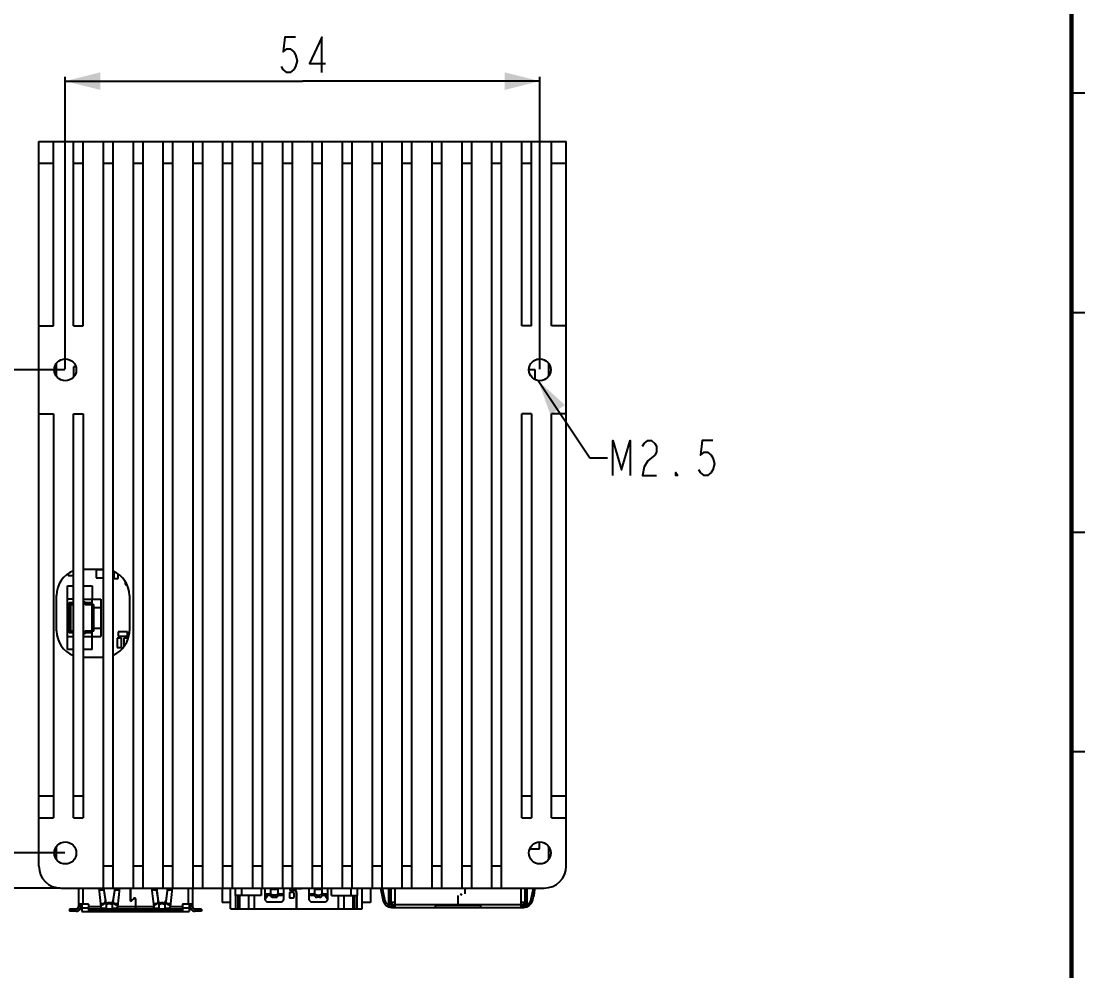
# Model space of a CAD drawing. Header units: millimetres. Extents: x 15 to 418, y 12 to 300.
# Drawn here: x 292.5 to 413.5, y 118.1 to 226.1 of the extents above; entities that cross this region are included whole.
import ezdxf

# ---------------------------------------------------------------- set-up
doc = ezdxf.new("R2010")
doc.units = ezdxf.units.MM
doc.header["$LTSCALE"] = 23.1
doc.layers.get('0').update_dxf_attribs({"linetype": 'CONTINUOUS'})
doc.styles.get("Standard").update_dxf_attribs({"font": 'txt', "width": 0.8})
doc.dimstyles.new('DIMSTYLE_3', dxfattribs={"dimtxt": 4, "dimasz": 4, "dimexe": 0.5, "dimexo": 0.0625, "dimgap": 1, "dimtad": 0, "dimtih": 1, "dimtoh": 1, "dimdsep": 46, "dimtxsty": 'Standard', "dimblk": '_FILLED', "dimblk1": '_FILLED', "dimblk2": '_FILLED', "dimcen": 0.09, "dimadec": 0, "dimazin": 0, "dimtp": 0.01, "dimtm": 0.01, "dimtfac": 1, "dimtofl": 0, "dimtmove": 0, "dimatfit": 3, "dimldrblk": '_FILLED', "dimfxl": 0, "dimtolj": 1, "dimarcsym": 0})
doc.dimstyles.new('DIMSTYLE_4', dxfattribs={"dimtxt": 4, "dimasz": 4, "dimexe": 0.5, "dimexo": 0.0625, "dimgap": 1, "dimtad": 0, "dimtih": 1, "dimtoh": 1, "dimdsep": 46, "dimtxsty": 'Standard', "dimblk": '_FILLED', "dimblk1": '_FILLED', "dimblk2": '_FILLED', "dimcen": 0.09, "dimadec": 0, "dimazin": 0, "dimtp": 0.2, "dimtm": 0.2, "dimtfac": 1, "dimtofl": 0, "dimtmove": 0, "dimatfit": 3, "dimldrblk": '_FILLED', "dimfxl": 0, "dimtolj": 1, "dimarcsym": 0})
doc.dimstyles.get("Standard").update_dxf_attribs({"dimtxt": 4, "dimasz": 4, "dimexe": 0.5, "dimexo": 0.0625, "dimtad": 0, "dimtih": 1, "dimtoh": 1, "dimdsep": 46, "dimtxsty": 'Standard', "dimblk": '_FILLED', "dimblk1": '_FILLED', "dimblk2": '_FILLED', "dimcen": 0.09, "dimadec": 0, "dimazin": 0, "dimtol": 1, "dimtp": 0.01, "dimtm": 0.01, "dimtfac": 1, "dimtofl": 0, "dimtmove": 0, "dimatfit": 3, "dimldrblk": '_FILLED', "dimfxl": 0, "dimtolj": 1, "dimarcsym": 0})

# ---------------------------------------------------------------- blocks, each defined once
blk = doc.blocks.new('_FILLED')
at = {"color": 0, "linetype": 'ByBlock'}
blk.add_solid([(0, 0), (-1, 0.25), (-1, -0.25)], dxfattribs=at)
blk = doc.blocks.new('*D8')
at = {"color": 2, "linetype": 'Continuous', "transparency": 16777216}
for p, q in [((297.43, 186.47), (284.59, 186.47)), ((285.09, 186.47), (285.09, 158.97)), ((285.09, 131.47), (285.09, 158.97)), ((297.43, 131.47), (284.59, 131.47))]:
    blk.add_line(p, q, dxfattribs=at)
at = {"color": 2, "linetype": 'Continuous', "transparency": 16777216, "xscale": 4, "yscale": 4, "zscale": 4}
for p, rotation in [((285.09, 186.47), 90), ((285.09, 131.47), 270)]:
    blk.add_blockref('_FILLED', p, dxfattribs=dict(at, rotation=rotation))
blk = doc.blocks.new('*D9')
at = {"color": 2, "linetype": 'Continuous', "transparency": 16777216}
for p, q in [((297.49, 186.53), (297.49, 219.83)), ((297.49, 219.33), (324.49, 219.33)), ((351.49, 219.33), (324.49, 219.33)), ((351.49, 186.53), (351.49, 219.83))]:
    blk.add_line(p, q, dxfattribs=at)
at = {"color": 2, "linetype": 'Continuous', "transparency": 16777216, "xscale": 4, "yscale": 4, "zscale": 4, "rotation": 180}
blk.add_blockref('_FILLED', (297.49, 219.33), dxfattribs=at)
at = {"color": 2, "linetype": 'Continuous', "transparency": 16777216, "xscale": 4, "yscale": 4, "zscale": 4}
blk.add_blockref('_FILLED', (351.49, 219.33), dxfattribs=at)
blk = doc.blocks.new('*D10')
at = {"color": 2, "linetype": 'Continuous', "transparency": 16777216}
for p, q in [((285.09, 131.47), (285.09, 133.47)), ((285.09, 133.47), (285.09, 129.47)), ((297.43, 131.47), (284.59, 131.47)), ((285.09, 118.12), (285.09, 129.47)), ((296.93, 127.47), (284.59, 127.47)), ((285.09, 127.47), (285.09, 118.12))]:
    blk.add_line(p, q, dxfattribs=at)
at = {"color": 2, "linetype": 'Continuous', "transparency": 16777216, "xscale": 4, "yscale": 4, "zscale": 4}
for p, rotation in [((285.09, 131.47), 270), ((285.09, 127.47), 90)]:
    blk.add_blockref('_FILLED', p, dxfattribs=dict(at, rotation=rotation))

msp = doc.modelspace()

# ---------------------------------------------------------------- linework, layer by layer
at = {"color": 7, "linetype": 'Continuous'}
for p, q in [((412, 218), (413.5, 218)), ((294.491, 129.97), (294.491, 212.47)), ((294.491, 212.47), (354.491, 212.47)), ((296.141, 191.47), (296.141, 212.47)), ((298.441, 191.47), (298.441, 212.47)), ((299.541, 191.47), (299.541, 212.47)), ((301.841, 127.47), (301.841, 212.47)), ((302.941, 127.47), (302.941, 212.47)), ((305.241, 127.47), (305.241, 212.47)), ((306.341, 127.47), (306.341, 212.47)), ((308.641, 127.47), (308.641, 212.47)), ((309.741, 127.47), (309.741, 212.47)), ((312.041, 127.47), (312.041, 212.47)), ((313.141, 127.47), (313.141, 212.47)), ((315.441, 127.47), (315.441, 212.47)), ((316.541, 127.47), (316.541, 212.47)), ((318.841, 127.47), (318.841, 212.47)), ((319.941, 127.47), (319.941, 212.47)), ((322.241, 127.47), (322.241, 212.47)), ((323.341, 127.47), (323.341, 212.47)), ((325.641, 127.47), (325.641, 212.47)), ((326.741, 127.47), (326.741, 212.47)), ((329.041, 127.47), (329.041, 212.47)), ((330.141, 127.47), (330.141, 212.47)), ((332.441, 127.47), (332.441, 212.47)), ((333.541, 127.47), (333.541, 212.47)), ((335.841, 127.47), (335.841, 212.47)), ((336.941, 127.47), (336.941, 212.47)), ((339.241, 127.47), (339.241, 212.47)), ((340.341, 127.47), (340.341, 212.47)), ((342.641, 127.47), (342.641, 212.47)), ((343.741, 127.47), (343.741, 212.47)), ((346.041, 127.47), (346.041, 212.47)), ((347.141, 127.47), (347.141, 212.47)), ((349.441, 191.47), (349.441, 212.47)), ((350.541, 191.47), (350.541, 212.47)), ((352.841, 191.47), (352.841, 212.47)), ((354.491, 129.97), (354.491, 212.47)), ((296.141, 209.97), (294.491, 209.97)), ((299.541, 209.97), (298.441, 209.97)), ((302.941, 209.97), (301.841, 209.97)), ((306.341, 209.97), (305.241, 209.97)), ((309.741, 209.97), (308.641, 209.97)), ((313.141, 209.97), (312.041, 209.97)), ((316.541, 209.97), (315.441, 209.97)), ((319.941, 209.97), (318.841, 209.97)), ((323.341, 209.97), (322.241, 209.97)), ((326.741, 209.97), (325.641, 209.97)), ((330.141, 209.97), (329.041, 209.97)), ((333.541, 209.97), (332.441, 209.97)), ((336.941, 209.97), (335.841, 209.97)), ((340.341, 209.97), (339.241, 209.97)), ((343.741, 209.97), (342.641, 209.97)), ((347.141, 209.97), (346.041, 209.97)), ((350.541, 209.97), (349.441, 209.97)), ((354.491, 209.97), (352.841, 209.97)), ((412, 193), (413.5, 193)), ((294.491, 191.47), (296.141, 191.47)), ((298.441, 191.47), (299.541, 191.47)), ((350.541, 191.47), (349.441, 191.47)), ((354.491, 191.47), (352.841, 191.47)), ((351.132, 187.666), (351.449, 187.666)), ((351.449, 187.666), (351.449, 187.718)), ((296.491, 185.722), (296.491, 187.217)), ((298.442, 186.824), (298.442, 185.659)), ((298.689, 186.824), (298.442, 186.824)), ((350.972, 186.465), (350.241, 186.465)), ((350.972, 185.334), (350.972, 186.465)), ((352.491, 187.217), (352.491, 185.722)), ((294.491, 181.47), (296.141, 181.47)), ((296.141, 181.47), (296.141, 135.47)), ((298.441, 135.47), (298.441, 181.47)), ((298.441, 181.47), (299.541, 181.47)), ((299.541, 181.47), (299.541, 135.47)), ((350.541, 181.47), (349.441, 181.47)), ((349.441, 135.47), (349.441, 181.47)), ((350.541, 181.47), (350.541, 135.47)), ((354.491, 181.47), (352.841, 181.47)), ((352.841, 135.47), (352.841, 181.47)), ((412, 168), (413.5, 168)), ((299.541, 163.77), (301.791, 163.77)), ((299.563, 163.047), (299.563, 163.77)), ((301.011, 163.707), (301.011, 162.793)), ((301.841, 163.707), (301.011, 163.707)), ((303.015, 163.507), (303.015, 162.714)), ((297.836, 163.272), (297.836, 163.047)), ((297.836, 163.047), (298.441, 163.047)), ((299.541, 163.047), (299.563, 163.047)), ((301.011, 162.793), (301.841, 162.793)), ((303.015, 162.714), (303.528, 162.714)), ((303.528, 162.714), (303.528, 163.216)), ((304.313, 162.392), (304.313, 162.031)), ((297.741, 154.62), (297.741, 161.87)), ((297.741, 161.87), (298.441, 161.87)), ((299.541, 161.87), (300.553, 161.87)), ((300.553, 161.87), (300.553, 160.37)), ((304.313, 162.031), (304.512, 162.031)), ((296.491, 156.77), (296.491, 160.77)), ((298.441, 160.37), (297.741, 160.37)), ((297.941, 156.52), (297.941, 159.97)), ((298.141, 159.77), (297.941, 159.97)), ((297.941, 159.97), (298.441, 159.97)), ((298.141, 156.72), (298.141, 159.77)), ((298.141, 159.77), (298.441, 159.77)), ((299.541, 160.37), (301.521, 160.37)), ((299.541, 160.07), (299.768, 160.07)), ((299.718, 159.856), (299.768, 160.07)), ((299.744, 159.97), (300.541, 159.97)), ((299.786, 159.77), (300.741, 159.77)), ((300.541, 154.62), (300.541, 160.37)), ((300.741, 156.72), (300.741, 159.77)), ((301.521, 160.37), (301.521, 156.12)), ((304.791, 160.77), (304.791, 156.77)), ((300.541, 159.42), (301.521, 159.42)), ((297.741, 156.12), (298.441, 156.12)), ((297.941, 156.52), (298.141, 156.72)), ((298.441, 156.52), (297.941, 156.52)), ((298.441, 156.72), (298.141, 156.72)), ((299.768, 156.42), (299.541, 156.42)), ((299.541, 156.12), (301.521, 156.12)), ((299.768, 156.42), (299.718, 156.634)), ((300.541, 156.52), (299.744, 156.52)), ((300.741, 156.72), (299.786, 156.72)), ((300.541, 157.07), (301.521, 157.07)), ((303.497, 156.648), (303.497, 156.135)), ((304.569, 156.648), (303.497, 156.648)), ((303.497, 156.135), (304.569, 156.135)), ((304.569, 156.135), (304.569, 156.648)), ((304.767, 156.648), (304.767, 156.408)), ((304.787, 156.648), (304.767, 156.648)), ((303.396, 155.912), (303.396, 154.84)), ((303.909, 155.912), (303.396, 155.912)), ((303.909, 154.84), (303.909, 155.912)), ((304.158, 155.912), (304.158, 154.926)), ((304.671, 155.912), (304.158, 155.912)), ((298.441, 154.62), (297.741, 154.62)), ((300.541, 154.62), (299.541, 154.62)), ((299.541, 153.77), (301.791, 153.77)), ((303.396, 154.84), (303.909, 154.84)), ((412, 143), (413.5, 143)), ((294.491, 137.97), (296.141, 137.97)), ((298.441, 137.97), (299.541, 137.97)), ((349.441, 137.97), (350.541, 137.97)), ((352.841, 137.97), (354.491, 137.97)), ((294.491, 135.47), (296.141, 135.47)), ((298.441, 135.47), (299.541, 135.47)), ((349.441, 135.47), (350.541, 135.47)), ((352.841, 135.47), (354.491, 135.47)), ((296.491, 130.722), (296.491, 132.217)), ((350.331, 131.932), (351.469, 131.932)), ((351.469, 131.932), (351.469, 132.718)), ((352.491, 132.217), (352.491, 130.722)), ((302.941, 129.97), (301.841, 129.97)), ((306.341, 129.97), (305.241, 129.97)), ((309.741, 129.97), (308.641, 129.97)), ((313.141, 129.97), (312.041, 129.97)), ((316.541, 129.97), (315.441, 129.97)), ((319.941, 129.97), (318.841, 129.97)), ((323.341, 129.97), (322.241, 129.97)), ((326.741, 129.97), (325.641, 129.97)), ((330.141, 129.97), (329.041, 129.97)), ((333.541, 129.97), (332.441, 129.97)), ((336.941, 129.97), (335.841, 129.97)), ((340.341, 129.97), (339.241, 129.97)), ((343.741, 129.97), (342.641, 129.97)), ((347.141, 129.97), (346.041, 129.97)), ((296.991, 127.47), (351.991, 127.47)), ((298.987, 127.47), (298.987, 125.339)), ((299.487, 127.47), (299.487, 125.639)), ((301.302, 127.47), (301.555, 125.339)), ((301.304, 127.451), (301.845, 127.451)), ((301.876, 127.218), (301.332, 127.218)), ((301.842, 127.47), (302.052, 125.913)), ((301.858, 127.472), (302.052, 126.031)), ((303.116, 127.47), (302.922, 126.031)), ((303.131, 127.47), (302.922, 125.913)), ((303.642, 127.218), (303.098, 127.218)), ((303.129, 127.451), (303.67, 127.451)), ((303.672, 127.47), (303.419, 125.339)), ((304.877, 127.47), (304.877, 126.099)), ((304.897, 127.47), (304.897, 126.099)), ((307.302, 127.47), (307.555, 125.339)), ((307.304, 127.451), (307.845, 127.451)), ((307.876, 127.218), (307.332, 127.218)), ((307.842, 127.47), (308.052, 125.913)), ((307.858, 127.47), (308.052, 126.031)), ((309.116, 127.47), (308.922, 126.031)), ((309.131, 127.47), (308.922, 125.913)), ((309.642, 127.218), (309.098, 127.218)), ((309.129, 127.451), (309.67, 127.451)), ((309.672, 127.47), (309.419, 125.339)), ((311.487, 127.47), (311.487, 125.639)), ((311.987, 127.47), (311.987, 125.339)), ((342.966, 127.47), (342.966, 126.831)), ((302.052, 126.031), (302.052, 125.913)), ((302.922, 126.031), (302.922, 125.913)), ((304.912, 126.055), (304.912, 126.038)), ((305.292, 126.301), (305.034, 126.042)), ((305.306, 126.286), (305.048, 126.028)), ((305.477, 126.216), (305.477, 124.839)), ((305.497, 126.216), (305.497, 124.839)), ((308.052, 126.031), (308.052, 125.913)), ((308.922, 126.031), (308.922, 125.913)), ((342.166, 126.609), (342.166, 125.62)), ((342.66, 126.661), (342.472, 126.779)), ((298.737, 125.089), (297.987, 125.089)), ((297.987, 125.089), (297.987, 124.839)), ((298.737, 124.839), (297.987, 124.839)), ((298.337, 125.089), (298.337, 124.839)), ((300.137, 125.639), (298.987, 125.639)), ((299.387, 125.069), (299.158, 125.069)), ((299.237, 125.639), (299.237, 125.339)), ((299.387, 125.639), (299.387, 124.819)), ((300.137, 125.169), (299.387, 125.169)), ((299.387, 124.819), (311.587, 124.819)), ((300.137, 125.588), (300.108, 125.639)), ((300.137, 125.639), (300.137, 124.839)), ((301.555, 125.339), (300.137, 125.339)), ((305.477, 125.089), (300.137, 125.089)), ((305.477, 124.839), (300.137, 124.839)), ((300.487, 125.089), (300.487, 124.839)), ((301.919, 125.688), (301.514, 125.688)), ((301.658, 125.547), (301.53, 125.547)), ((301.588, 125.169), (302.137, 125.169)), ((302.137, 125.761), (302.137, 125.089)), ((302.181, 125.727), (302.137, 125.727)), ((302.624, 125.797), (302.35, 125.797)), ((302.35, 125.797), (302.35, 125.68)), ((302.624, 125.68), (302.35, 125.68)), ((302.624, 125.797), (302.624, 125.68)), ((302.837, 125.727), (302.793, 125.727)), ((302.837, 125.761), (302.837, 125.089)), ((302.837, 125.169), (303.386, 125.169)), ((303.46, 125.688), (303.055, 125.688)), ((303.444, 125.547), (303.316, 125.547)), ((305.477, 125.339), (303.419, 125.339)), ((305.497, 125.688), (305.477, 125.688)), ((305.497, 125.547), (305.477, 125.547)), ((305.477, 125.169), (305.497, 125.169)), ((305.477, 125.069), (305.497, 125.069)), ((307.555, 125.339), (305.497, 125.339)), ((310.837, 125.089), (305.497, 125.089)), ((310.837, 124.839), (305.497, 124.839)), ((307.919, 125.688), (307.514, 125.688)), ((307.658, 125.547), (307.53, 125.547)), ((307.588, 125.169), (308.137, 125.169)), ((308.137, 125.761), (308.137, 125.089)), ((308.181, 125.727), (308.137, 125.727)), ((308.624, 125.797), (308.35, 125.797)), ((308.35, 125.797), (308.35, 125.68)), ((308.624, 125.68), (308.35, 125.68)), ((308.624, 125.797), (308.624, 125.68)), ((308.837, 125.727), (308.793, 125.727)), ((308.837, 125.761), (308.837, 125.089)), ((308.837, 125.169), (309.386, 125.169)), ((309.46, 125.688), (309.055, 125.688)), ((309.444, 125.547), (309.316, 125.547)), ((310.837, 125.339), (309.419, 125.339)), ((310.487, 125.089), (310.487, 124.839)), ((311.987, 125.639), (310.837, 125.639)), ((310.837, 125.639), (310.837, 124.839)), ((310.866, 125.639), (310.837, 125.588)), ((311.587, 125.169), (310.837, 125.169)), ((311.587, 125.639), (311.587, 124.819)), ((311.816, 125.069), (311.587, 125.069)), ((311.737, 125.639), (311.737, 125.339)), ((312.987, 125.089), (312.237, 125.089)), ((312.987, 124.839), (312.237, 124.839)), ((312.637, 125.089), (312.637, 124.839)), ((312.987, 125.089), (312.987, 124.839))]:
    msp.add_line(p, q, dxfattribs=at)
at = {"color": 6, "linetype": 'Continuous'}
for p, q in [((315.341, 127.47), (315.341, 125.82)), ((316.291, 125.12), (316.291, 127.47)), ((316.841, 127.47), (316.841, 126.62)), ((317.541, 127.47), (317.541, 126.62)), ((319.791, 127.47), (319.791, 126.62)), ((320.216, 127.47), (320.216, 126.22)), ((320.846, 127.47), (320.846, 126.68)), ((321.736, 127.421), (320.846, 127.421)), ((320.846, 127.363), (321.736, 127.363)), ((321.736, 127.295), (320.846, 127.295)), ((321.736, 126.68), (321.736, 127.47)), ((322.366, 126.22), (322.366, 127.47)), ((322.991, 127.47), (322.991, 127.42)), ((323.021, 127.42), (323.021, 127.47)), ((323.173, 127.221), (323.609, 127.182)), ((323.611, 127.212), (323.176, 127.25)), ((323.241, 127.42), (324.341, 127.42)), ((325.216, 127.47), (325.216, 126.22)), ((325.846, 127.47), (325.846, 126.68)), ((326.736, 127.421), (325.846, 127.421)), ((325.846, 127.363), (326.736, 127.363)), ((326.736, 127.295), (325.846, 127.295)), ((326.736, 126.68), (326.736, 127.47)), ((327.366, 126.22), (327.366, 127.47)), ((327.791, 126.62), (327.791, 127.47)), ((330.041, 126.62), (330.041, 127.47)), ((330.741, 126.62), (330.741, 127.47)), ((331.291, 125.12), (331.291, 127.47)), ((332.241, 127.47), (332.241, 125.82)), ((334.291, 127.47), (334.291, 125.62)), ((334.491, 125.62), (334.491, 127.47)), ((334.541, 127.47), (334.541, 125.82)), ((334.991, 127.47), (334.991, 125.297)), ((349.341, 127.47), (349.341, 125.297)), ((349.791, 127.47), (349.791, 125.82)), ((349.841, 127.47), (349.841, 125.62)), ((350.041, 125.62), (350.041, 127.47)), ((319.791, 126.62), (316.841, 126.62)), ((316.857, 126.62), (316.857, 125.12)), ((317.179, 125.12), (317.179, 126.62)), ((317.314, 126.62), (317.314, 125.12)), ((318.396, 125.12), (318.396, 126.62)), ((318.991, 126.62), (318.991, 125.12)), ((320.846, 126.77), (320.216, 126.77)), ((320.857, 126.62), (320.216, 126.62)), ((320.291, 126.62), (320.291, 126.327)), ((320.48, 126.587), (320.478, 126.62)), ((320.516, 125.92), (322.066, 125.92)), ((321.436, 126.67), (321.146, 126.67)), ((321.146, 126.67), (321.146, 126.42)), ((321.146, 126.42), (321.436, 126.42)), ((321.436, 126.42), (321.436, 126.67)), ((322.366, 126.62), (321.725, 126.62)), ((322.366, 126.77), (321.736, 126.77)), ((322.991, 126.87), (322.991, 126.47)), ((323.441, 126.97), (323.091, 126.97)), ((323.091, 126.37), (323.441, 126.37)), ((323.541, 126.47), (323.541, 126.87)), ((323.791, 126.983), (323.791, 125.27)), ((323.821, 126.77), (323.791, 126.77)), ((323.821, 126.62), (323.791, 126.62)), ((323.821, 125.27), (323.821, 126.983)), ((325.846, 126.77), (325.216, 126.77)), ((325.857, 126.62), (325.216, 126.62)), ((325.516, 125.92), (327.066, 125.92)), ((326.146, 126.67), (326.436, 126.67)), ((326.146, 126.67), (326.146, 126.42)), ((326.436, 126.42), (326.146, 126.42)), ((326.436, 126.42), (326.436, 126.67)), ((327.366, 126.62), (326.725, 126.62)), ((327.366, 126.77), (326.736, 126.77)), ((327.104, 126.62), (327.102, 126.587)), ((327.291, 126.62), (327.291, 126.327)), ((327.791, 126.62), (330.741, 126.62)), ((328.591, 125.12), (328.591, 126.62)), ((329.185, 126.62), (329.185, 125.12)), ((330.268, 125.12), (330.268, 126.62)), ((330.403, 126.62), (330.403, 125.12)), ((330.725, 125.12), (330.725, 126.62)), ((333.678, 125.994), (333.87, 126.049)), ((350.652, 125.994), (350.46, 126.049)), ((316.291, 125.82), (315.341, 125.82)), ((316.291, 125.12), (331.291, 125.12)), ((332.241, 125.82), (331.291, 125.82)), ((334.991, 125.82), (334.541, 125.82)), ((334.541, 125.82), (334.841, 125.52)), ((334.97, 125.47), (334.641, 125.47)), ((334.641, 125.27), (349.691, 125.27)), ((334.741, 125.62), (334.741, 125.27)), ((334.841, 125.52), (334.991, 125.52)), ((334.97, 125.47), (334.97, 125.27)), ((334.991, 125.62), (349.341, 125.62)), ((339.591, 125.62), (339.591, 125.27)), ((339.591, 125.52), (344.741, 125.52)), ((344.741, 125.47), (339.591, 125.47)), ((344.741, 125.62), (344.741, 125.27)), ((349.791, 125.82), (349.341, 125.82)), ((349.341, 125.52), (349.491, 125.52)), ((349.691, 125.47), (349.362, 125.47)), ((349.362, 125.27), (349.362, 125.47)), ((349.491, 125.52), (349.791, 125.82)), ((349.591, 125.27), (349.591, 125.62))]:
    msp.add_line(p, q, dxfattribs=at)
at = {"color": 7, "linetype": 'Continuous', "const_width": 0.5}
msp.add_lwpolyline([(412, 18), (412, 293)], dxfattribs=at)
at = {"color": 2, "linetype": 'Continuous'}
for points in [[(323.691, 224.327), (322.491, 224.327), (322.291, 222.66), (322.691, 222.993), (323.091, 222.993), (323.491, 222.66), (323.691, 222.327), (323.891, 221.66), (323.691, 220.993), (323.491, 220.66), (323.091, 220.327), (322.691, 220.327), (322.291, 220.66), (322.091, 220.993)], [(326.691, 220.327), (326.691, 224.327), (325.291, 221.327), (327.091, 221.327)], [(359.786, 174.431), (359.786, 178.431), (360.786, 175.097), (361.786, 178.431), (361.786, 174.431)], [(363.186, 177.764), (363.386, 178.097), (363.786, 178.431), (364.186, 178.431), (364.586, 178.097), (364.786, 177.764), (364.786, 177.097), (364.586, 176.764), (363.786, 176.097)], [(371.186, 178.431), (369.986, 178.431), (369.786, 176.764), (370.186, 177.097), (370.586, 177.097), (370.986, 176.764), (371.186, 176.431), (371.386, 175.764), (371.186, 175.097), (370.986, 174.764), (370.586, 174.431), (370.186, 174.431), (369.786, 174.764), (369.586, 175.097)], [(363.786, 176.097), (363.386, 175.431), (363.186, 174.431), (364.786, 174.431)], [(367.186, 174.431), (366.986, 174.431), (366.986, 174.764), (367.186, 174.431)]]:
    msp.add_lwpolyline(points, dxfattribs=at)
at = {"color": 7, "linetype": 'Continuous'}
for centre in [(297.491, 186.47), (351.491, 186.47), (297.491, 131.47), (351.491, 131.47)]:
    msp.add_circle(centre, 1.25, dxfattribs=at)
for centre, radius, start, end in [((299.491, 160.77), 3, 110.48732, 180), ((301.791, 160.77), 3, 89.04516, 90), ((301.791, 160.77), 3, 0, 67.45969), ((299.786, 159.84), 0.07, 166.85376, 270), ((299.491, 156.77), 3, 180, 249.51268), ((299.786, 156.65), 0.07, 90, 193.14624), ((301.791, 156.77), 3, 292.54031, 360), ((301.791, 156.77), 3, 270, 270.95484), ((296.991, 129.97), 2.5, 180, 270), ((351.991, 129.97), 2.5, 270, 360), ((301.562, 126.038), 0.5, 281.11035, 345.62823), ((301.561, 126.039), 0.501, 330.34193, 339.03553), ((301.561, 126.038), 0.501, 339.03874, 339.68979), ((301.564, 126.038), 0.498, 344.83392, 345.62178), ((302.316, 126.078), 0.271, 217.98499, 223.59852), ((302.657, 126.079), 0.271, 316.38424, 321.00455), ((303.412, 126.038), 0.5, 194.37178, 258.88964), ((303.411, 126.038), 0.499, 194.70079, 195.17162), ((303.413, 126.038), 0.501, 195.17461, 200.37601), ((303.413, 126.038), 0.501, 200.37568, 209.65029), ((304.977, 126.099), 0.1, 179.99402, 315.00598), ((304.976, 126.099), 0.0991, 180.05409, 182.23398), ((304.976, 126.098), 0.0995, 201.94236, 210.99579), ((304.977, 126.099), 0.1, 210.99172, 218.60697), ((304.977, 126.099), 0.08, 179.99872, 315.00128), ((304.976, 126.098), 0.0787, 201.80806, 204.77924), ((304.977, 126.099), 0.0797, 204.78433, 209.95033), ((304.977, 126.099), 0.101, 224.79616, 236.75292), ((304.977, 126.099), 0.0805, 209.94755, 213.20851), ((304.978, 126.099), 0.081, 213.22003, 236.05532), ((305.412, 126.038), 0.5, 179.9979, 181.77341), ((305.4, 126.037), 0.488, 179.92888, 181.73045), ((304.977, 126.099), 0.0804, 236.05873, 239.35108), ((304.977, 126.097), 0.0789, 239.33609, 255.60361), ((304.977, 126.098), 0.099, 247.50246, 250.69416), ((304.977, 126.099), 0.1, 250.70389, 270.20412), ((304.977, 126.099), 0.0804, 255.58921, 258.93793), ((304.977, 126.1), 0.081, 258.94098, 281.70861), ((304.977, 126.099), 0.1, 278.16525, 284.01018), ((304.977, 126.099), 0.0804, 281.72071, 285.05575), ((304.977, 126.098), 0.0797, 285.05302, 290.18332), ((304.977, 126.098), 0.0996, 284.005, 293.04638), ((304.978, 126.097), 0.0786, 290.18836, 293.20403), ((304.978, 126.098), 0.0985, 312.8024, 314.98774), ((305.377, 126.216), 0.12, 359.99149, 135.00851), ((305.376, 126.217), 0.118, 133.16748, 134.9884), ((305.377, 126.216), 0.1, 359.99402, 135.00598), ((305.377, 126.216), 0.12, 104.00501, 113.04638), ((305.377, 126.216), 0.0995, 104.00421, 113.05764), ((305.377, 126.215), 0.12, 98.30406, 104.01029), ((305.377, 126.215), 0.1, 96.39155, 104.00827), ((305.377, 126.215), 0.12, 70.42819, 90.25988), ((305.377, 126.215), 0.101, 78.24708, 90.20384), ((305.377, 126.217), 0.099, 64.30313, 67.49754), ((305.377, 126.217), 0.119, 67.50195, 70.41681), ((305.377, 126.215), 0.1, 44.79588, 64.29341), ((305.377, 126.215), 0.121, 44.79616, 56.75292), ((305.377, 126.215), 0.1, 30.98981, 36.83446), ((305.377, 126.216), 0.0996, 21.95362, 30.99499), ((305.377, 126.215), 0.12, 30.99141, 38.28288), ((305.378, 126.216), 0.119, 21.97999, 30.99573), ((305.378, 126.216), 0.119, 0.05347, 1.86976), ((307.562, 126.038), 0.5, 281.11035, 345.62823), ((307.561, 126.039), 0.501, 330.34193, 339.03553), ((307.561, 126.038), 0.501, 339.03874, 339.68979), ((307.564, 126.038), 0.498, 344.83392, 345.62178), ((308.316, 126.078), 0.271, 217.98499, 223.59852), ((308.657, 126.079), 0.271, 316.38424, 321.00455), ((309.412, 126.038), 0.5, 194.37178, 258.88964), ((309.411, 126.038), 0.499, 194.70079, 195.17162), ((309.413, 126.038), 0.501, 195.17461, 200.37601), ((309.413, 126.038), 0.501, 200.37568, 209.65029), ((298.737, 125.338), 0.5, 269.99748, 0.00252), ((298.737, 125.338), 0.25, 269.99301, 0.00699), ((298.737, 125.341), 0.252, 270.07931, 287.83702), ((298.737, 125.341), 0.502, 270.03253, 284.89971), ((298.737, 125.339), 0.25, 287.92935, 301.02721), ((298.737, 125.338), 0.249, 301.03425, 306.00132), ((298.737, 125.339), 0.5, 284.93928, 294.1561), ((298.736, 125.34), 0.252, 306.06064, 323.96637), ((298.737, 125.338), 0.25, 324.02836, 330.03097), ((298.737, 125.339), 0.25, 330.03418, 342.08907), ((298.735, 125.339), 0.252, 342.16792, 359.93393), ((298.736, 125.34), 0.502, 300.00077, 313.34771), ((298.739, 125.337), 0.498, 313.36841, 314.99387), ((298.735, 125.34), 0.502, 315.02936, 329.97924), ((298.737, 125.338), 0.5, 330.01237, 335.29689), ((298.737, 125.339), 0.5, 335.29775, 345.05177), ((298.734, 125.339), 0.503, 345.09725, 359.96068), ((302.485, 125.387), 0.923, 193.34607, 193.66506), ((302.477, 125.384), 0.914, 193.33576, 193.65782), ((301.647, 125.193), 0.0635, 202.2848, 206.00149), ((301.642, 125.189), 0.0574, 201.3479, 205.44023), ((301.561, 126.041), 0.503, 281.16113, 295.2515), ((301.764, 125.44), 0.341, 253.8273, 256.39766), ((301.764, 125.44), 0.341, 253.818, 256.39046), ((301.832, 125.802), 0.71, 261.86115, 262.21973), ((301.832, 125.801), 0.709, 261.85578, 262.21502), ((301.565, 126.033), 0.495, 295.25364, 298.70093), ((301.569, 126.026), 0.486, 298.72973, 310.70394), ((301.552, 126.045), 0.512, 310.66958, 314.01128), ((301.546, 126.052), 0.522, 314.00591, 315.71613), ((301.566, 126.035), 0.495, 315.52576, 323.76051), ((301.561, 126.039), 0.501, 323.74705, 329.35844), ((301.562, 126.038), 0.499, 329.36048, 330.33245), ((302.317, 125.961), 0.271, 218.99545, 223.61576), ((302.34, 126.108), 0.31, 239.90918, 244.14236), ((302.341, 125.992), 0.311, 239.93392, 245.05719), ((302.346, 126.121), 0.323, 244.18068, 255.31617), ((302.346, 126.004), 0.324, 245.08529, 255.32666), ((302.35, 126.136), 0.339, 255.35509, 269.98691), ((302.35, 126.135), 0.338, 255.34821, 269.99973), ((302.35, 126.018), 0.338, 255.36052, 269.99966), ((302.624, 126.135), 0.338, 270.00034, 284.63948), ((302.624, 126.018), 0.339, 270.01309, 284.64491), ((302.624, 126.018), 0.338, 270.00027, 284.65179), ((302.628, 126.121), 0.324, 284.67334, 294.91471), ((302.628, 126.003), 0.323, 284.68383, 295.81932), ((302.633, 126.109), 0.311, 294.94281, 300.06608), ((302.634, 125.991), 0.31, 295.85764, 300.09082), ((302.658, 125.961), 0.271, 316.40148, 322.01501), ((303.411, 126.037), 0.499, 209.66127, 210.6522), ((303.413, 126.039), 0.501, 210.65553, 216.34282), ((303.41, 126.036), 0.497, 216.33089, 224.45471), ((303.428, 126.051), 0.52, 224.276, 226.01184), ((303.421, 126.045), 0.511, 226.00667, 229.36398), ((303.404, 126.023), 0.483, 229.29412, 241.32704), ((303.409, 126.033), 0.495, 241.31716, 244.7602), ((303.413, 126.041), 0.503, 244.7535, 258.84834), ((303.221, 125.314), 0.22, 315.40073, 318.6209), ((303.252, 125.28), 0.173, 316.15146, 320.2075), ((302.466, 125.392), 0.946, 346.33811, 346.80156), ((302.474, 125.39), 0.938, 346.34546, 346.81308), ((308.485, 125.387), 0.923, 193.34607, 193.66506), ((308.477, 125.384), 0.914, 193.33576, 193.65782), ((307.647, 125.193), 0.0635, 202.2848, 206.00148), ((307.642, 125.189), 0.0574, 201.3479, 205.44022), ((307.561, 126.041), 0.503, 281.16113, 295.2515), ((307.764, 125.44), 0.341, 253.82731, 256.39766), ((307.764, 125.44), 0.341, 253.81801, 256.39046), ((307.832, 125.802), 0.71, 261.86113, 262.21974), ((307.832, 125.801), 0.709, 261.85576, 262.21502), ((307.565, 126.033), 0.495, 295.25364, 298.70093), ((307.569, 126.026), 0.486, 298.72973, 310.70394), ((307.552, 126.045), 0.512, 310.66958, 314.01128), ((307.546, 126.052), 0.522, 314.00591, 315.71613), ((307.566, 126.035), 0.495, 315.52576, 323.76051), ((307.561, 126.039), 0.501, 323.74705, 329.35844), ((307.562, 126.038), 0.499, 329.36048, 330.33245), ((308.317, 125.961), 0.271, 218.99545, 223.61576), ((308.34, 126.108), 0.31, 239.90918, 244.14236), ((308.341, 125.992), 0.311, 239.93392, 245.05719), ((308.346, 126.121), 0.323, 244.18068, 255.31617), ((308.346, 126.004), 0.324, 245.08529, 255.32666), ((308.35, 126.136), 0.339, 255.35509, 269.98691), ((308.35, 126.135), 0.338, 255.34821, 269.99973), ((308.35, 126.018), 0.338, 255.36052, 269.99966), ((308.624, 126.135), 0.338, 270.00034, 284.63948), ((308.624, 126.018), 0.339, 270.01309, 284.64491), ((308.624, 126.018), 0.338, 270.00027, 284.65179), ((308.628, 126.121), 0.324, 284.67334, 294.91471), ((308.628, 126.003), 0.323, 284.68383, 295.81932), ((308.633, 126.109), 0.311, 294.94281, 300.06608), ((308.634, 125.991), 0.31, 295.85764, 300.09082), ((308.658, 125.961), 0.271, 316.40148, 322.01501), ((309.411, 126.037), 0.499, 209.66127, 210.6522), ((309.413, 126.039), 0.501, 210.65553, 216.34282), ((309.41, 126.036), 0.497, 216.33089, 224.45471), ((309.428, 126.051), 0.52, 224.276, 226.01184), ((309.421, 126.045), 0.511, 226.00667, 229.36398), ((309.404, 126.023), 0.483, 229.29412, 241.32704), ((309.409, 126.033), 0.495, 241.31716, 244.7602), ((309.413, 126.041), 0.503, 244.7535, 258.84834), ((309.221, 125.314), 0.22, 315.40076, 318.6209), ((309.252, 125.28), 0.173, 316.15151, 320.2075), ((308.466, 125.392), 0.946, 346.33811, 346.80156), ((308.474, 125.39), 0.938, 346.34546, 346.81308), ((312.239, 125.339), 0.502, 180.03253, 194.89971), ((312.237, 125.338), 0.5, 179.99749, 270.00251), ((312.237, 125.339), 0.5, 194.93928, 204.15545), ((312.239, 125.34), 0.502, 210.00077, 223.345), ((312.235, 125.337), 0.498, 223.36567, 224.99388), ((312.238, 125.34), 0.502, 225.02937, 239.97923), ((312.239, 125.339), 0.252, 180.07931, 197.83702), ((312.237, 125.338), 0.25, 179.99301, 270.00699), ((312.237, 125.338), 0.5, 240.01236, 245.29767), ((312.237, 125.339), 0.25, 197.92935, 211.02721), ((312.236, 125.338), 0.249, 211.03425, 216.00132), ((312.237, 125.339), 0.5, 245.29853, 255.05177), ((312.238, 125.34), 0.252, 216.06064, 233.96637), ((312.237, 125.338), 0.25, 234.02836, 240.03097), ((312.237, 125.341), 0.503, 255.09725, 269.96068), ((312.237, 125.339), 0.25, 240.03418, 252.08907), ((312.237, 125.34), 0.252, 252.16792, 269.93393)]:
    msp.add_arc(centre, radius, start, end, dxfattribs=at)
at = {"color": 6, "linetype": 'Continuous'}
for centre, radius, start, end in [((323.191, 127.42), 0.2, 180, 264.70978), ((323.191, 127.42), 0.17, 180, 265), ((323.241, 127.52), 0.1, 210.60863, 270), ((323.591, 126.983), 0.2, 0, 84.90369), ((323.591, 126.983), 0.23, 0, 85), ((324.341, 127.52), 0.1, 270, 329.39137), ((343.291, 128.754), 10, 187.38575, 196.02249), ((343.291, 128.754), 9.8, 187.5178, 196.0228), ((341.041, 128.754), 9.8, 343.97741, 352.46348), ((341.041, 128.754), 10, 343.9776, 352.61425), ((320.211, 126.564), 0.25, 271.07395, 288.69333), ((320.516, 126.22), 0.3, 180, 270), ((320.231, 126.57), 0.25, 283.99292, 4), ((322.066, 126.22), 0.3, 270, 360), ((323.091, 126.87), 0.1, 90, 180), ((323.091, 126.47), 0.1, 180, 270), ((323.441, 126.87), 0.1, 0, 90), ((323.441, 126.47), 0.1, 270, 360), ((325.516, 126.22), 0.3, 180, 270), ((327.066, 126.22), 0.3, 270, 360), ((327.351, 126.57), 0.25, 176.0366, 256.11346), ((327.371, 126.564), 0.25, 251.41306, 268.92597), ((334.641, 126.27), 1, 195.98972, 266.25712), ((334.641, 126.27), 0.8, 195.98505, 244.43464), ((334.236, 124.592), 1.312, 76.56507, 78.56754), ((349.691, 126.27), 1, 269.99869, 344.01117), ((349.691, 126.27), 0.8, 295.55754, 344.01759), ((323.641, 125.27), 0.15, 270, 360), ((323.971, 125.27), 0.15, 180, 270), ((334.641, 125.62), 0.35, 179.9714, 270.0286), ((334.641, 125.62), 0.15, 179.9407, 270.05929), ((349.691, 125.62), 0.35, 269.97145, 0.02855), ((349.691, 125.62), 0.15, 269.9408, 0.05926)]:
    msp.add_arc(centre, radius, start, end, dxfattribs=at)
at = {"color": 7, "linetype": 'Continuous'}
for points, knots in [([(302.052, 126.031), (302.053, 126.024), (302.057, 125.999), (302.066, 125.974), (302.074, 125.957)], [0, 0, 0, 0, 0.2481505, 1, 1, 1, 1]), ([(302.074, 125.957), (302.072, 125.963), (302.061, 125.986), (302.055, 126.012), (302.052, 126.031)], [0, 0, 0, 0, 0.2526996, 1, 1, 1, 1]), ([(302.052, 125.913), (302.053, 125.907), (302.057, 125.882), (302.066, 125.857), (302.074, 125.839)], [0, 0, 0, 0, 0.2481682, 1, 1, 1, 1]), ([(302.074, 125.839), (302.072, 125.845), (302.061, 125.869), (302.055, 125.894), (302.052, 125.913)], [0, 0, 0, 0, 0.2527088, 1, 1, 1, 1]), ([(302.12, 125.891), (302.125, 125.887), (302.145, 125.867), (302.167, 125.851), (302.185, 125.84)], [0, 0, 0, 0, 0.2469832, 1, 1, 1, 1]), ([(302.185, 125.84), (302.179, 125.844), (302.156, 125.859), (302.134, 125.877), (302.12, 125.891)], [0, 0, 0, 0, 0.2535543, 1, 1, 1, 1]), ([(302.854, 125.891), (302.849, 125.886), (302.829, 125.867), (302.807, 125.851), (302.789, 125.84)], [0, 0, 0, 0, 0.2469882, 1, 1, 1, 1]), ([(302.789, 125.84), (302.795, 125.844), (302.818, 125.859), (302.839, 125.876), (302.854, 125.891)], [0, 0, 0, 0, 0.2535514, 1, 1, 1, 1]), ([(302.9, 125.957), (302.893, 125.944), (302.883, 125.927), (302.871, 125.912), (302.868, 125.908)], [0, 0, 0, 0, 0.7475755, 1, 1, 1, 1]), ([(302.868, 125.908), (302.871, 125.912), (302.883, 125.927), (302.893, 125.944), (302.9, 125.957)], [0, 0, 0, 0, 0.2524055, 1, 1, 1, 1]), ([(302.922, 126.031), (302.921, 126.024), (302.917, 125.999), (302.908, 125.974), (302.9, 125.957)], [0, 0, 0, 0, 0.2481682, 1, 1, 1, 1]), ([(302.9, 125.957), (302.902, 125.963), (302.913, 125.986), (302.919, 126.012), (302.922, 126.031)], [0, 0, 0, 0, 0.2527088, 1, 1, 1, 1]), ([(302.9, 125.84), (302.902, 125.845), (302.913, 125.869), (302.919, 125.894), (302.922, 125.913)], [0, 0, 0, 0, 0.2526996, 1, 1, 1, 1]), ([(302.922, 125.913), (302.921, 125.907), (302.917, 125.882), (302.908, 125.857), (302.9, 125.84)], [0, 0, 0, 0, 0.2481505, 1, 1, 1, 1]), ([(308.052, 126.031), (308.053, 126.024), (308.057, 125.999), (308.066, 125.974), (308.074, 125.957)], [0, 0, 0, 0, 0.2481505, 1, 1, 1, 1]), ([(308.074, 125.957), (308.072, 125.963), (308.061, 125.986), (308.055, 126.012), (308.052, 126.031)], [0, 0, 0, 0, 0.2526996, 1, 1, 1, 1]), ([(308.052, 125.913), (308.053, 125.907), (308.057, 125.882), (308.066, 125.857), (308.074, 125.839)], [0, 0, 0, 0, 0.2481682, 1, 1, 1, 1]), ([(308.074, 125.839), (308.072, 125.845), (308.061, 125.869), (308.055, 125.894), (308.052, 125.913)], [0, 0, 0, 0, 0.2527088, 1, 1, 1, 1]), ([(308.12, 125.891), (308.125, 125.887), (308.145, 125.867), (308.167, 125.851), (308.185, 125.84)], [0, 0, 0, 0, 0.2469832, 1, 1, 1, 1]), ([(308.185, 125.84), (308.179, 125.844), (308.156, 125.859), (308.134, 125.877), (308.12, 125.891)], [0, 0, 0, 0, 0.2535543, 1, 1, 1, 1]), ([(308.854, 125.891), (308.849, 125.886), (308.829, 125.867), (308.807, 125.851), (308.789, 125.84)], [0, 0, 0, 0, 0.2469882, 1, 1, 1, 1]), ([(308.789, 125.84), (308.795, 125.844), (308.818, 125.859), (308.839, 125.876), (308.854, 125.891)], [0, 0, 0, 0, 0.2535514, 1, 1, 1, 1]), ([(308.9, 125.957), (308.893, 125.944), (308.883, 125.927), (308.871, 125.912), (308.868, 125.908)], [0, 0, 0, 0, 0.7475755, 1, 1, 1, 1]), ([(308.868, 125.908), (308.871, 125.912), (308.883, 125.927), (308.893, 125.944), (308.9, 125.957)], [0, 0, 0, 0, 0.2524055, 1, 1, 1, 1]), ([(308.922, 126.031), (308.921, 126.024), (308.917, 125.999), (308.908, 125.974), (308.9, 125.957)], [0, 0, 0, 0, 0.2481682, 1, 1, 1, 1]), ([(308.9, 125.957), (308.902, 125.963), (308.913, 125.986), (308.919, 126.012), (308.922, 126.031)], [0, 0, 0, 0, 0.2527088, 1, 1, 1, 1]), ([(308.9, 125.84), (308.902, 125.845), (308.913, 125.869), (308.919, 125.894), (308.922, 125.913)], [0, 0, 0, 0, 0.2526996, 1, 1, 1, 1]), ([(308.922, 125.913), (308.921, 125.907), (308.917, 125.882), (308.908, 125.857), (308.9, 125.84)], [0, 0, 0, 0, 0.2481505, 1, 1, 1, 1]), ([(301.555, 125.339), (301.56, 125.309), (301.57, 125.254), (301.581, 125.199), (301.587, 125.174)], [0, 0, 0, 0, 0.5330202, 1, 1, 1, 1]), ([(301.587, 125.174), (301.581, 125.199), (301.57, 125.254), (301.56, 125.309), (301.555, 125.339)], [0, 0, 0, 0, 0.4672198, 1, 1, 1, 1]), ([(301.776, 125.586), (301.767, 125.581), (301.729, 125.565), (301.689, 125.553), (301.658, 125.547)], [0, 0, 0, 0, 0.248339, 1, 1, 1, 1]), ([(301.684, 125.108), (301.688, 125.107), (301.703, 125.104), (301.719, 125.101), (301.731, 125.099)], [0, 0, 0, 0, 0.2464138, 1, 1, 1, 1]), ([(301.731, 125.099), (301.727, 125.1), (301.711, 125.102), (301.695, 125.106), (301.684, 125.108)], [0, 0, 0, 0, 0.2533954, 1, 1, 1, 1]), ([(301.736, 125.099), (301.768, 125.094), (301.835, 125.09), (301.902, 125.089), (301.936, 125.089)], [0, 0, 0, 0, 0.4930923, 1, 1, 1, 1]), ([(302.074, 125.839), (302.081, 125.826), (302.091, 125.81), (302.103, 125.794), (302.106, 125.79)], [0, 0, 0, 0, 0.7475755, 1, 1, 1, 1]), ([(302.106, 125.79), (302.103, 125.794), (302.091, 125.81), (302.081, 125.826), (302.074, 125.839)], [0, 0, 0, 0, 0.2524055, 1, 1, 1, 1]), ([(302.12, 125.774), (302.125, 125.769), (302.145, 125.75), (302.167, 125.733), (302.185, 125.723)], [0, 0, 0, 0, 0.2469882, 1, 1, 1, 1]), ([(302.185, 125.723), (302.179, 125.726), (302.156, 125.741), (302.134, 125.759), (302.12, 125.774)], [0, 0, 0, 0, 0.2535514, 1, 1, 1, 1]), ([(302.789, 125.723), (302.795, 125.727), (302.818, 125.741), (302.84, 125.759), (302.854, 125.774)], [0, 0, 0, 0, 0.2535543, 1, 1, 1, 1]), ([(302.854, 125.774), (302.849, 125.769), (302.829, 125.75), (302.807, 125.733), (302.789, 125.723)], [0, 0, 0, 0, 0.2469832, 1, 1, 1, 1]), ([(303.316, 125.547), (303.305, 125.549), (303.265, 125.558), (303.226, 125.572), (303.198, 125.586)], [0, 0, 0, 0, 0.2517513, 1, 1, 1, 1]), ([(303.293, 125.108), (303.29, 125.107), (303.277, 125.103), (303.265, 125.101), (303.256, 125.099)], [0, 0, 0, 0, 0.2454221, 1, 1, 1, 1]), ([(303.256, 125.099), (303.259, 125.099), (303.271, 125.102), (303.284, 125.105), (303.293, 125.108)], [0, 0, 0, 0, 0.2549301, 1, 1, 1, 1]), ([(303.33, 125.124), (303.321, 125.119), (303.309, 125.114), (303.296, 125.109), (303.293, 125.108)], [0, 0, 0, 0, 0.7466365, 1, 1, 1, 1]), ([(303.377, 125.16), (303.374, 125.156), (303.359, 125.142), (303.343, 125.131), (303.33, 125.124)], [0, 0, 0, 0, 0.2537258, 1, 1, 1, 1]), ([(303.33, 125.124), (303.343, 125.131), (303.36, 125.142), (303.374, 125.156), (303.377, 125.159)], [0, 0, 0, 0, 0.7475301, 1, 1, 1, 1]), ([(303.419, 125.339), (303.416, 125.324), (303.407, 125.27), (303.397, 125.215), (303.387, 125.176)], [0, 0, 0, 0, 0.2697814, 1, 1, 1, 1]), ([(303.387, 125.176), (303.39, 125.188), (303.402, 125.242), (303.411, 125.296), (303.419, 125.339)], [0, 0, 0, 0, 0.2224737, 1, 1, 1, 1]), ([(307.587, 125.174), (307.581, 125.199), (307.57, 125.254), (307.56, 125.309), (307.555, 125.339)], [0, 0, 0, 0, 0.4672198, 1, 1, 1, 1]), ([(307.555, 125.339), (307.56, 125.309), (307.57, 125.254), (307.581, 125.199), (307.587, 125.174)], [0, 0, 0, 0, 0.5330202, 1, 1, 1, 1]), ([(307.776, 125.586), (307.767, 125.581), (307.729, 125.565), (307.689, 125.553), (307.658, 125.547)], [0, 0, 0, 0, 0.248339, 1, 1, 1, 1]), ([(307.731, 125.099), (307.727, 125.1), (307.711, 125.102), (307.695, 125.106), (307.684, 125.108)], [0, 0, 0, 0, 0.2533954, 1, 1, 1, 1]), ([(307.684, 125.108), (307.688, 125.107), (307.703, 125.104), (307.719, 125.101), (307.731, 125.099)], [0, 0, 0, 0, 0.2464138, 1, 1, 1, 1]), ([(307.736, 125.099), (307.768, 125.094), (307.835, 125.09), (307.902, 125.089), (307.936, 125.089)], [0, 0, 0, 0, 0.4930923, 1, 1, 1, 1]), ([(308.074, 125.839), (308.081, 125.826), (308.091, 125.81), (308.103, 125.794), (308.106, 125.79)], [0, 0, 0, 0, 0.7475755, 1, 1, 1, 1]), ([(308.106, 125.79), (308.103, 125.794), (308.091, 125.81), (308.081, 125.826), (308.074, 125.839)], [0, 0, 0, 0, 0.2524055, 1, 1, 1, 1]), ([(308.12, 125.774), (308.125, 125.769), (308.145, 125.75), (308.167, 125.733), (308.185, 125.723)], [0, 0, 0, 0, 0.2469882, 1, 1, 1, 1]), ([(308.185, 125.723), (308.179, 125.726), (308.156, 125.741), (308.134, 125.759), (308.12, 125.774)], [0, 0, 0, 0, 0.2535514, 1, 1, 1, 1]), ([(308.789, 125.723), (308.795, 125.727), (308.818, 125.741), (308.84, 125.759), (308.854, 125.774)], [0, 0, 0, 0, 0.2535543, 1, 1, 1, 1]), ([(308.854, 125.774), (308.849, 125.769), (308.829, 125.75), (308.807, 125.733), (308.789, 125.723)], [0, 0, 0, 0, 0.2469832, 1, 1, 1, 1]), ([(309.316, 125.547), (309.305, 125.549), (309.265, 125.558), (309.226, 125.572), (309.198, 125.586)], [0, 0, 0, 0, 0.2517513, 1, 1, 1, 1]), ([(309.293, 125.108), (309.29, 125.107), (309.277, 125.103), (309.265, 125.101), (309.256, 125.099)], [0, 0, 0, 0, 0.245422, 1, 1, 1, 1]), ([(309.256, 125.099), (309.259, 125.099), (309.271, 125.102), (309.284, 125.105), (309.293, 125.108)], [0, 0, 0, 0, 0.2549302, 1, 1, 1, 1]), ([(309.33, 125.124), (309.321, 125.119), (309.309, 125.114), (309.296, 125.109), (309.293, 125.108)], [0, 0, 0, 0, 0.7466366, 1, 1, 1, 1]), ([(309.377, 125.16), (309.374, 125.156), (309.359, 125.142), (309.343, 125.131), (309.33, 125.124)], [0, 0, 0, 0, 0.2537258, 1, 1, 1, 1]), ([(309.33, 125.124), (309.343, 125.131), (309.36, 125.142), (309.374, 125.156), (309.377, 125.159)], [0, 0, 0, 0, 0.7475301, 1, 1, 1, 1]), ([(309.419, 125.339), (309.416, 125.324), (309.407, 125.27), (309.397, 125.215), (309.387, 125.176)], [0, 0, 0, 0, 0.2697814, 1, 1, 1, 1]), ([(309.387, 125.176), (309.39, 125.188), (309.402, 125.242), (309.411, 125.296), (309.419, 125.339)], [0, 0, 0, 0, 0.2224737, 1, 1, 1, 1])]:
    msp.add_open_spline(points, degree=3, knots=knots, dxfattribs=at)
for points in [[(302.074, 125.957), (302.082, 125.941), (302.092, 125.926), (302.103, 125.912)], [(302.103, 125.912), (302.092, 125.926), (302.082, 125.941), (302.074, 125.957)], [(304.877, 126.095), (304.877, 126.083), (304.88, 126.072), (304.884, 126.061)], [(304.903, 126.069), (304.899, 126.078), (304.897, 126.088), (304.897, 126.099)], [(305.034, 126.042), (305.026, 126.035), (305.018, 126.029), (305.009, 126.025)], [(305.016, 126.006), (305.027, 126.011), (305.037, 126.017), (305.045, 126.025)], [(305.33, 126.326), (305.317, 126.321), (305.305, 126.313), (305.295, 126.303)], [(305.306, 126.286), (305.315, 126.295), (305.326, 126.303), (305.338, 126.308)], [(305.47, 126.253), (305.474, 126.241), (305.477, 126.228), (305.477, 126.216)], [(305.497, 126.219), (305.496, 126.233), (305.493, 126.248), (305.488, 126.261)], [(308.074, 125.957), (308.082, 125.941), (308.092, 125.926), (308.103, 125.912)], [(308.103, 125.912), (308.092, 125.926), (308.082, 125.941), (308.074, 125.957)], [(301.59, 125.165), (301.594, 125.156), (301.6, 125.149), (301.607, 125.142)], [(301.607, 125.142), (301.6, 125.149), (301.594, 125.156), (301.59, 125.165)], [(301.607, 125.142), (301.612, 125.138), (301.618, 125.134), (301.624, 125.131)], [(301.624, 125.131), (301.618, 125.134), (301.612, 125.138), (301.607, 125.142)], [(301.624, 125.131), (301.629, 125.128), (301.634, 125.125), (301.64, 125.123)], [(301.64, 125.123), (301.634, 125.125), (301.629, 125.128), (301.624, 125.131)], [(301.64, 125.123), (301.649, 125.118), (301.659, 125.115), (301.669, 125.112)], [(301.669, 125.112), (301.659, 125.115), (301.649, 125.118), (301.64, 125.123)], [(302.871, 125.794), (302.882, 125.808), (302.892, 125.824), (302.9, 125.84)], [(302.9, 125.84), (302.892, 125.824), (302.882, 125.808), (302.871, 125.794)], [(303.293, 125.108), (303.305, 125.112), (303.318, 125.118), (303.33, 125.124)], [(307.607, 125.142), (307.6, 125.149), (307.594, 125.156), (307.59, 125.165)], [(307.59, 125.165), (307.594, 125.156), (307.6, 125.149), (307.607, 125.142)], [(307.607, 125.142), (307.612, 125.138), (307.618, 125.134), (307.624, 125.131)], [(307.624, 125.131), (307.618, 125.134), (307.612, 125.138), (307.607, 125.142)], [(307.64, 125.123), (307.634, 125.125), (307.629, 125.128), (307.624, 125.131)], [(307.624, 125.131), (307.629, 125.128), (307.634, 125.125), (307.64, 125.123)], [(307.669, 125.112), (307.659, 125.115), (307.649, 125.118), (307.64, 125.123)], [(307.64, 125.123), (307.649, 125.118), (307.659, 125.115), (307.669, 125.112)], [(308.871, 125.794), (308.882, 125.808), (308.892, 125.824), (308.9, 125.84)], [(308.9, 125.84), (308.892, 125.824), (308.882, 125.808), (308.871, 125.794)], [(309.293, 125.108), (309.305, 125.112), (309.318, 125.118), (309.33, 125.124)]]:
    msp.add_open_spline(points, degree=3, dxfattribs=at)
at = {"color": 6, "linetype": 'Continuous'}
for points, knots in [([(321.146, 126.67), (321.107, 126.67), (321.03, 126.683), (320.931, 126.739), (320.862, 126.825), (320.846, 126.896), (320.846, 126.93)], [0, 0, 0, 0, 0.2663666, 0.5233958, 0.7667484, 1, 1, 1, 1]), ([(320.846, 126.68), (320.846, 126.646), (320.862, 126.575), (320.931, 126.489), (321.03, 126.433), (321.107, 126.42), (321.146, 126.42)], [0, 0, 0, 0, 0.2332518, 0.4766045, 0.7336336, 1, 1, 1, 1]), ([(321.736, 126.93), (321.736, 126.896), (321.719, 126.825), (321.651, 126.739), (321.552, 126.683), (321.475, 126.67), (321.436, 126.67)], [0, 0, 0, 0, 0.2332518, 0.4766045, 0.7336336, 1, 1, 1, 1]), ([(321.436, 126.42), (321.475, 126.42), (321.552, 126.433), (321.651, 126.489), (321.719, 126.575), (321.736, 126.646), (321.736, 126.68)], [0, 0, 0, 0, 0.2663666, 0.5233958, 0.7667484, 1, 1, 1, 1]), ([(326.146, 126.67), (326.107, 126.67), (326.03, 126.682), (325.946, 126.73), (325.896, 126.784), (325.858, 126.843), (325.846, 126.896), (325.846, 126.93)], [0, 0, 0, 0, 0.2661826, 0.5226363, 0.6464754, 0.7670484, 1, 1, 1, 1]), ([(325.846, 126.68), (325.846, 126.646), (325.862, 126.575), (325.931, 126.489), (326.03, 126.433), (326.107, 126.42), (326.146, 126.42)], [0, 0, 0, 0, 0.2332152, 0.4765263, 0.7336651, 1, 1, 1, 1]), ([(326.736, 126.93), (326.736, 126.896), (326.72, 126.825), (326.651, 126.739), (326.552, 126.682), (326.475, 126.67), (326.436, 126.67)], [0, 0, 0, 0, 0.2331808, 0.4766163, 0.7335886, 1, 1, 1, 1]), ([(326.436, 126.42), (326.475, 126.42), (326.552, 126.432), (326.636, 126.48), (326.687, 126.534), (326.724, 126.593), (326.736, 126.646), (326.736, 126.68)], [0, 0, 0, 0, 0.2660697, 0.5226638, 0.6464858, 0.7670215, 1, 1, 1, 1]), ([(334.525, 125.894), (334.52, 125.894), (334.512, 125.893), (334.505, 125.889), (334.502, 125.886)], [0, 0, 0, 0, 0.5309417, 1, 1, 1, 1]), ([(334.538, 125.893), (334.537, 125.893), (334.532, 125.894), (334.528, 125.894), (334.525, 125.894)], [0, 0, 0, 0, 0.2639493, 1, 1, 1, 1]), ([(334.97, 125.47), (334.972, 125.47), (334.98, 125.471), (334.987, 125.477), (334.991, 125.482)], [0, 0, 0, 0, 0.2157247, 1, 1, 1, 1]), ([(334.97, 125.27), (334.974, 125.27), (334.981, 125.276), (334.986, 125.286), (334.989, 125.293), (334.991, 125.297)], [0, 0, 0, 0, 0.3512381, 0.6340165, 1, 1, 1, 1]), ([(349.341, 125.482), (349.343, 125.48), (349.348, 125.474), (349.356, 125.47), (349.362, 125.47)], [0, 0, 0, 0, 0.3008083, 1, 1, 1, 1]), ([(349.341, 125.297), (349.343, 125.293), (349.346, 125.286), (349.351, 125.276), (349.358, 125.27), (349.362, 125.27)], [0, 0, 0, 0, 0.3659839, 0.6487626, 1, 1, 1, 1])]:
    msp.add_open_spline(points, degree=3, knots=knots, dxfattribs=at)
msp.add_open_spline([(334.502, 125.886), (334.5, 125.884), (334.498, 125.881), (334.497, 125.878)], degree=3, dxfattribs=at)

# ---------------------------------------------------------------- dimensions: what is measured, and where the dimension line sits
at = {"color": 2, "linetype": 'Continuous'}
for base, p1, p2, angle, dimstyle, picture, middle in [((297.491, 219.327), (351.491, 186.47), (297.491, 186.47), 180, 'DIMSTYLE_4', '*D9', (321.291, 219.327)), ((285.095, 131.47), (297.491, 186.47), (297.491, 131.47), 270, 'DIMSTYLE_4', '*D8', (285.095, 155.77)), ((285.095, 131.47), (296.991, 127.47), (297.491, 131.47), 90, 'DIMSTYLE_3', '*D10', (285.095, 118.122))]:
    dim = msp.add_linear_dim(base=base, p1=p1, p2=p2, angle=angle, dimstyle=dimstyle, override={"dimtad": 1, "dimtih": 0, "dimtoh": 0}, dxfattribs=at)
    dim.commit()
    dim.dimension.update_dxf_attribs({"geometry": picture, "text_midpoint": middle, "dimtype": 160})

# ---------------------------------------------------------------- leaders
msp.add_leader([(351.302, 185.234), (357.186, 176.431), (359.186, 176.431)], dimstyle='Standard', override={"dimtad": 0}, dxfattribs=at)

doc.saveas('drawing.dxf')
